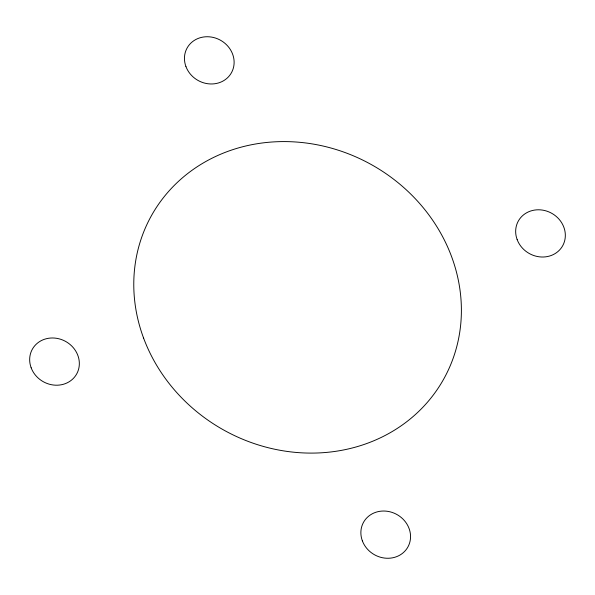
<?xml version="1.0" encoding="UTF-8"?>
<svg xmlns="http://www.w3.org/2000/svg" width="595" height="595" viewBox="0 0 595 595"><rect width="100%" height="100%" fill="white"/><g stroke="black" fill="none" stroke-linecap="round" stroke-linejoin="round"><path stroke-width="0.89" d="M362.355 540.818A25.392 23.034 29.4 0 0 404.726 551.305A25.392 23.034 29.4 0 0 390.06 511.812A25.392 23.034 29.4 0 0 362.355 540.818M31.148 367.77A25.392 23.034 29.4 0 0 73.512 378.256A25.392 23.034 29.4 0 0 58.846 338.763A25.392 23.034 29.4 0 0 31.148 367.77M143.581 338.049A167.426 151.866 29.4 0 0 422.941 407.188A167.426 151.866 29.4 0 0 326.231 146.787A167.426 151.866 29.4 0 0 143.581 338.049M185.93 66.528A25.392 23.034 29.4 0 0 228.294 77.015A25.392 23.034 29.4 0 0 213.627 37.522A25.392 23.034 29.4 0 0 185.93 66.528M517.144 239.577A25.392 23.034 29.4 0 0 559.508 250.064A25.392 23.034 29.4 0 0 544.841 210.571A25.392 23.034 29.4 0 0 517.144 239.577"/></g></svg>
